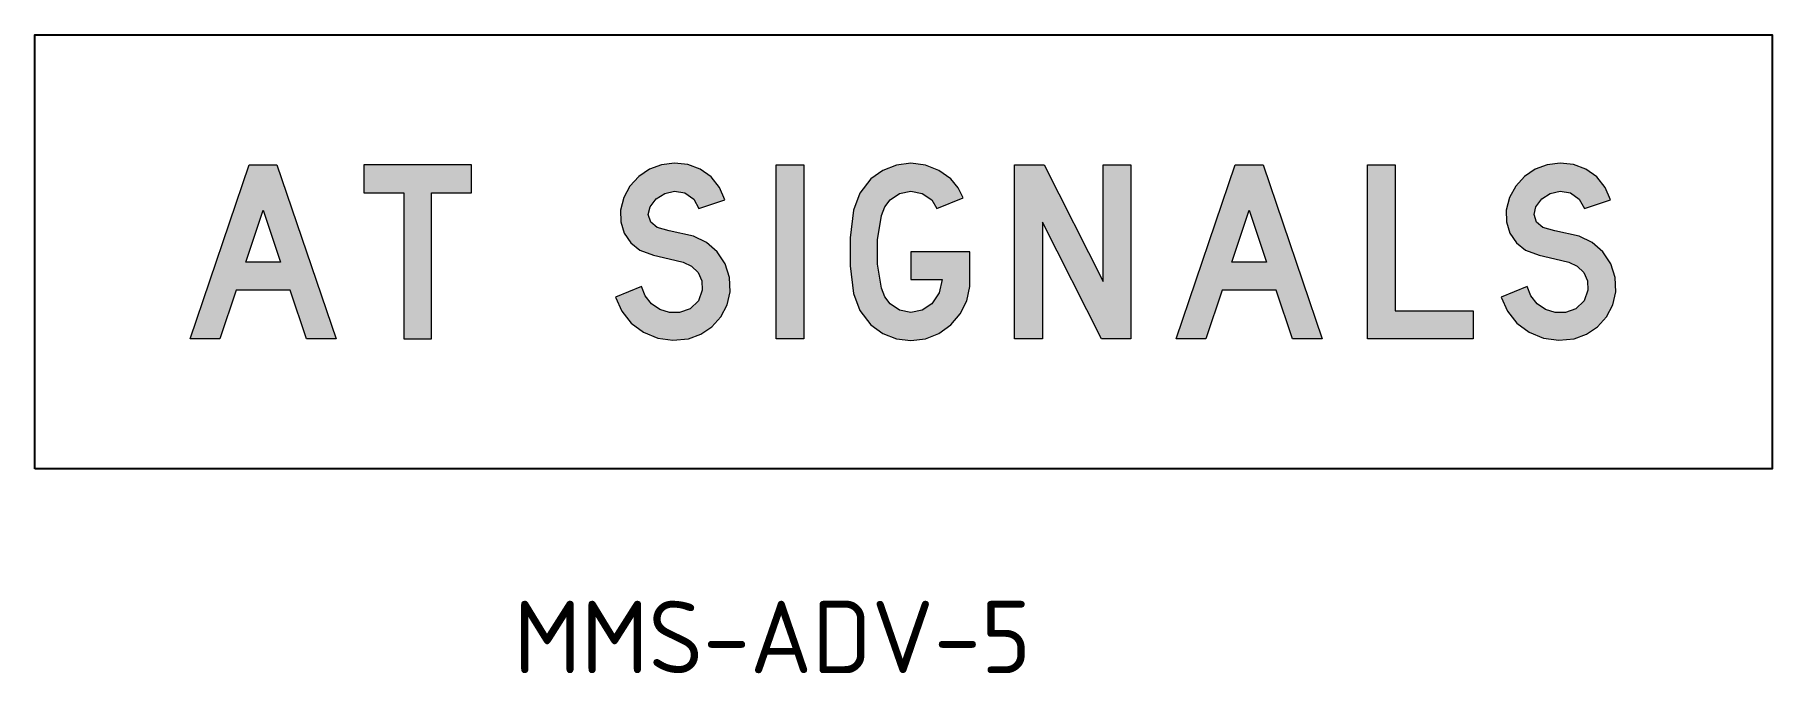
# Model space of a CAD drawing. Extents: x 135 to 255, y 185 to 230.
import ezdxf

# ---------------------------------------------------------------- set-up
doc = ezdxf.new("R2010")
doc.units = 0
doc.layers.add('L25', color=1, linetype='CONTINUOUS')
doc.styles.add('ISO', font='iso3098b.shx')

msp = doc.modelspace()

# ---------------------------------------------------------------- hatches: boundary and pattern name
at = {"layer": 'L25'}
h = msp.add_hatch(color=256, dxfattribs=at)
h.paths.add_polyline_path([(226.81, 220.59), (228.73, 220.59), (228.73, 210.51), (234.12, 210.51), (234.12, 208.59), (226.81, 208.59)])
h.paths.add_polyline_path([(213.61, 208.59), (217.68, 220.59), (219.6, 220.59), (223.68, 208.59), (221.64, 208.59), (220.5, 211.95), (216.78, 211.95), (215.64, 208.59)])
h.paths.add_polyline_path([(219.84, 213.87), (217.44, 213.87), (218.64, 217.47)], flags=16)
h.paths.add_polyline_path([(202.44, 220.59), (204.48, 220.59), (208.56, 212.55), (208.56, 220.59), (210.48, 220.59), (210.48, 208.59), (208.44, 208.59), (204.36, 216.63), (204.36, 208.59), (202.44, 208.59)])
h.paths.add_polyline_path([(185.97, 220.59), (187.89, 220.59), (187.89, 208.59), (185.97, 208.59)])
h.paths.add_polyline_path([(157.5, 220.59), (157.5, 218.67), (160.25, 218.67), (160.25, 208.59), (162.17, 208.59), (162.17, 218.67), (164.93, 218.67), (164.93, 220.59)])
h.paths.add_polyline_path([(145.51, 208.59), (149.58, 220.59), (151.5, 220.59), (155.58, 208.59), (153.54, 208.59), (152.4, 211.95), (148.69, 211.95), (147.55, 208.59)])
h.paths.add_polyline_path([(151.74, 213.87), (149.34, 213.87), (150.54, 217.47)], flags=16)
h.paths.add_polyline_path([(179.31, 210.39), (178.61, 210.39), (177.95, 210.6), (177.37, 211), (176.93, 211.54), (176.67, 212.19), (174.87, 211.47), (175.31, 210.5), (175.97, 209.67), (176.82, 209.04), (177.8, 208.63), (178.85, 208.48), (179.91, 208.59), (180.78, 208.9), (181.54, 209.42), (182.15, 210.11), (182.58, 210.93), (182.79, 211.83), (182.75, 212.82), (182.45, 213.76), (181.91, 214.59), (181.16, 215.24), (180.27, 215.67), (178.59, 216.03), (177.75, 216.27), (177.32, 216.63), (177.14, 217.16), (177.27, 217.71), (177.69, 218.25), (178.28, 218.63), (178.95, 218.79), (179.67, 218.67), (180.28, 218.23), (180.63, 217.59), (182.42, 218.19), (182.06, 219.04), (181.48, 219.76), (180.73, 220.3), (179.87, 220.62), (178.95, 220.71), (178.06, 220.6), (177.22, 220.29), (176.48, 219.79), (175.88, 219.13), (175.45, 218.34), (175.23, 217.47), (175.24, 216.66), (175.48, 215.89), (175.93, 215.22), (176.55, 214.71), (177.51, 214.35), (178.59, 214.11), (179.55, 213.87), (180.13, 213.61), (180.58, 213.16), (180.83, 212.58), (180.87, 211.95), (180.6, 211.21), (180.04, 210.65)])
h.paths.add_polyline_path([(197.08, 217.59), (198.88, 218.31), (198.54, 219.02), (198.04, 219.63), (197.22, 220.21), (196.28, 220.58), (195.28, 220.71), (194.28, 220.58), (193.34, 220.21), (192.52, 219.63), (191.76, 218.64), (191.32, 217.47), (191.08, 215.55), (191.08, 213.62), (191.32, 211.71), (191.76, 210.53), (192.52, 209.55), (193.34, 208.96), (194.28, 208.59), (195.28, 208.47), (196.28, 208.59), (197.22, 208.96), (198.04, 209.55), (198.69, 210.31), (199.14, 211.21), (199.36, 212.19), (199.36, 214.59), (195.28, 214.59), (195.28, 212.67), (197.44, 212.67), (197.24, 211.76), (196.72, 210.99), (196.06, 210.55), (195.28, 210.39), (194.5, 210.55), (193.84, 210.99), (193.47, 211.48), (193.24, 212.07), (192.98, 213.74), (192.98, 215.43), (193.24, 217.11), (193.47, 217.69), (193.84, 218.19), (194.5, 218.63), (195.28, 218.79), (196.06, 218.63), (196.72, 218.19)])
h.paths.add_polyline_path([(240.12, 220.71), (239.23, 220.6), (238.39, 220.29), (237.65, 219.79), (237.05, 219.13), (236.62, 218.34), (236.4, 217.47), (236.41, 216.66), (236.65, 215.89), (237.1, 215.22), (237.72, 214.71), (238.68, 214.35), (239.76, 214.11), (240.72, 213.87), (241.3, 213.61), (241.75, 213.16), (242, 212.58), (242.04, 211.95), (241.77, 211.21), (241.21, 210.65), (240.48, 210.39), (239.78, 210.39), (239.11, 210.6), (238.54, 211), (238.1, 211.54), (237.84, 212.19), (236.04, 211.47), (236.48, 210.5), (237.14, 209.67), (237.99, 209.04), (238.97, 208.63), (240.02, 208.48), (241.08, 208.59), (241.95, 208.9), (242.71, 209.42), (243.32, 210.11), (243.75, 210.93), (243.96, 211.83), (243.92, 212.82), (243.62, 213.76), (243.08, 214.59), (242.33, 215.24), (241.44, 215.67), (239.76, 216.03), (238.92, 216.27), (238.49, 216.63), (238.32, 217.16), (238.44, 217.71), (238.86, 218.25), (239.44, 218.63), (240.12, 218.79), (240.84, 218.67), (241.44, 218.23), (241.8, 217.59), (243.6, 218.19), (243.23, 219.04), (242.65, 219.76), (241.9, 220.3), (241.04, 220.62)])

# ---------------------------------------------------------------- linework, layer by layer
msp.add_lwpolyline([(134.77, 199.59), (134.77, 229.59), (254.77, 229.59), (254.77, 199.59)], close=True, dxfattribs=at)
at = {"layer": 'L25', "lineweight": 0}
for points in [[(145.51, 208.59), (149.58, 220.59), (151.5, 220.59), (155.58, 208.59), (153.54, 208.59), (152.4, 211.95), (148.69, 211.95), (147.55, 208.59), (145.51, 208.59)], [(157.5, 220.59), (157.5, 218.67), (160.25, 218.67), (160.25, 208.59), (162.17, 208.59), (162.17, 218.67), (164.93, 218.67), (164.93, 220.59), (157.5, 220.59)], [(179.31, 210.39), (178.61, 210.39), (177.95, 210.6), (177.37, 211), (176.93, 211.54), (176.67, 212.19), (174.87, 211.47), (175.31, 210.5), (175.97, 209.67), (176.82, 209.04), (177.8, 208.63), (178.85, 208.48), (179.91, 208.59), (180.78, 208.9), (181.54, 209.42), (182.15, 210.11), (182.58, 210.93), (182.79, 211.83), (182.75, 212.82), (182.45, 213.76), (181.91, 214.59), (181.16, 215.24), (180.27, 215.67), (178.59, 216.03), (177.75, 216.27), (177.32, 216.63), (177.14, 217.16), (177.27, 217.71), (177.69, 218.25), (178.28, 218.63), (178.95, 218.79), (179.67, 218.67), (180.28, 218.23), (180.63, 217.59), (182.42, 218.19), (182.06, 219.04), (181.48, 219.76), (180.73, 220.3), (179.87, 220.62), (178.95, 220.71), (178.06, 220.6), (177.22, 220.29), (176.48, 219.79), (175.88, 219.13), (175.45, 218.34), (175.23, 217.47), (175.24, 216.66), (175.48, 215.89), (175.93, 215.22), (176.55, 214.71), (177.51, 214.35), (178.59, 214.11), (179.55, 213.87), (180.13, 213.61), (180.58, 213.16), (180.83, 212.58), (180.87, 211.95), (180.6, 211.21), (180.04, 210.65)], [(185.97, 220.59), (187.89, 220.59), (187.89, 208.59), (185.97, 208.59), (185.97, 220.59)], [(197.08, 217.59), (198.88, 218.31), (198.54, 219.02), (198.04, 219.63), (197.22, 220.21), (196.28, 220.58), (195.28, 220.71), (194.28, 220.58), (193.34, 220.21), (192.52, 219.63), (191.76, 218.64), (191.32, 217.47), (191.08, 215.55), (191.08, 213.62), (191.32, 211.71), (191.76, 210.53), (192.52, 209.55), (193.34, 208.96), (194.28, 208.59), (195.28, 208.47), (196.28, 208.59), (197.22, 208.96), (198.04, 209.55), (198.69, 210.31), (199.14, 211.21), (199.36, 212.19), (199.36, 214.59), (195.28, 214.59), (195.28, 212.67), (197.44, 212.67), (197.24, 211.76), (196.72, 210.99), (196.06, 210.55), (195.28, 210.39), (194.5, 210.55), (193.84, 210.99), (193.47, 211.48), (193.24, 212.07), (192.98, 213.74), (192.98, 215.43), (193.24, 217.11), (193.47, 217.69), (193.84, 218.19), (194.5, 218.63), (195.28, 218.79), (196.06, 218.63), (196.72, 218.19)], [(202.44, 220.59), (204.48, 220.59), (208.56, 212.55), (208.56, 220.59), (210.48, 220.59), (210.48, 208.59), (208.44, 208.59), (204.36, 216.63), (204.36, 208.59), (202.44, 208.59), (202.44, 220.59)], [(213.61, 208.59), (217.68, 220.59), (219.6, 220.59), (223.68, 208.59), (221.64, 208.59), (220.5, 211.95), (216.78, 211.95), (215.64, 208.59), (213.61, 208.59)], [(226.81, 220.59), (228.73, 220.59), (228.73, 210.51), (234.12, 210.51), (234.12, 208.59), (226.81, 208.59), (226.81, 220.59)], [(240.12, 220.71), (239.23, 220.6), (238.39, 220.29), (237.65, 219.79), (237.05, 219.13), (236.62, 218.34), (236.4, 217.47), (236.41, 216.66), (236.65, 215.89), (237.1, 215.22), (237.72, 214.71), (238.68, 214.35), (239.76, 214.11), (240.72, 213.87), (241.3, 213.61), (241.75, 213.16), (242, 212.58), (242.04, 211.95), (241.77, 211.21), (241.21, 210.65), (240.48, 210.39), (239.78, 210.39), (239.11, 210.6), (238.54, 211), (238.1, 211.54), (237.84, 212.19), (236.04, 211.47), (236.48, 210.5), (237.14, 209.67), (237.99, 209.04), (238.97, 208.63), (240.02, 208.48), (241.08, 208.59), (241.95, 208.9), (242.71, 209.42), (243.32, 210.11), (243.75, 210.93), (243.96, 211.83), (243.92, 212.82), (243.62, 213.76), (243.08, 214.59), (242.33, 215.24), (241.44, 215.67), (239.76, 216.03), (238.92, 216.27), (238.49, 216.63), (238.32, 217.16), (238.44, 217.71), (238.86, 218.25), (239.44, 218.63), (240.12, 218.79), (240.84, 218.67), (241.44, 218.23), (241.8, 217.59), (243.6, 218.19), (243.23, 219.04), (242.65, 219.76), (241.9, 220.3), (241.04, 220.62)], [(151.74, 213.87), (149.34, 213.87), (150.54, 217.47), (151.74, 213.87)], [(219.84, 213.87), (217.44, 213.87), (218.64, 217.47), (219.84, 213.87)]]:
    msp.add_lwpolyline(points, close=True, dxfattribs=at)

# ---------------------------------------------------------------- texts
at = {"layer": 'L25', "insert": (167.85, 190.49), "char_height": 5, "width": 68.5319, "attachment_point": 1, "style": 'ISO'}
msp.add_mtext('{\\C3;MMS-ADV-5}', dxfattribs=at)

doc.saveas('drawing.dxf')
